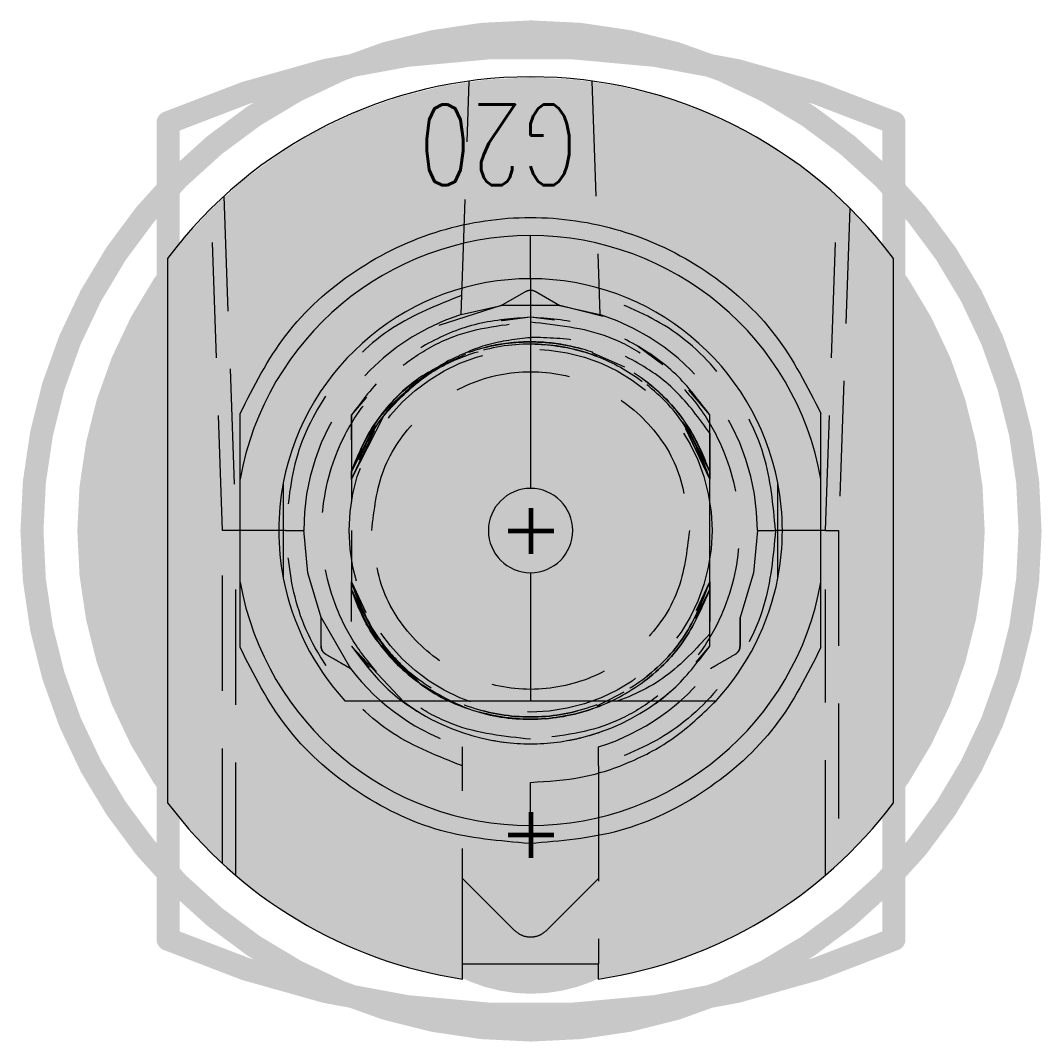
# Model space of a CAD drawing. Header units: millimetres. Extents: x 5 to 1395, y 5 to 415.
# Drawn here: x 1306.8 to 1318.05, y 230.17 to 241.43 of the extents above; entities that cross this region are included whole.
import ezdxf

# ---------------------------------------------------------------- set-up
doc = ezdxf.new("R2010")
doc.units = ezdxf.units.MM
doc.linetypes.add('HIDDEN', pattern=[1.905, 1.27, -0.635])
for name, color, linetype in [('DRIL_PLTE_THRU_01', 16, 'Continuous'), ('DRIL_PLTE_THRU_02', 146, 'Continuous'), ('DRIL_PLTE_THRU_03', 56, 'Continuous'), ('DRIL_PLTE_THRU_04', 216, 'Continuous'), ('DRIL_PLTE_THRU_05', 34, 'Continuous'), ('DRIL_PLTE_THRU_06', 96, 'Continuous'), ('DRIL_PLTE_THRU_07', 171, 'Continuous'), ('DRIL_PLTE_THRU_08', 176, 'Continuous'), ('DRIL_SYMBOL', 2, 'Continuous'), ('PADS_BOT', 5, 'Continuous'), ('PADS_INNER', 1, 'Continuous'), ('PADS_TOP', 1, 'Continuous'), ('PART_NAME_01', 1, 'Continuous'), ('PART_TOP_2DLINE_26', 5, 'Continuous'), ('PART_TOP_2DLINE_27', 5, 'Continuous')]:
    doc.layers.add(name, color=color, linetype=linetype)
doc.styles.add('W0$127', font='simplex', dxfattribs={"width": 0.75})

# ---------------------------------------------------------------- blocks, each defined once
blk = doc.blocks.new('SMOOTH_0$254')
at = {"const_width": 0.127}
blk.add_lwpolyline([(-0.0635, 0, 1), (0.0635, 0, 1)], format="xyb", close=True, dxfattribs=at)
blk = doc.blocks.new('PART_BODY_TOP_1')
at = {"layer": 'PART_TOP_2DLINE_26', "const_width": 0.254}
blk.add_lwpolyline([(5.5, 0, 1), (-5.5, 0, 1)], format="xyb", close=True, dxfattribs=at)
at = {"layer": 'PART_TOP_2DLINE_27', "const_width": 0.254}
blk.add_lwpolyline([(-4.5, 4), (4.5, 4, -0.208911), (4.5, -4), (-4.5, -4, -0.208911)], format="xyb", close=True, dxfattribs=at)
at = {"layer": 'PART_TOP_2DLINE_27'}
for p in [(-4.5, 4), (4.5, 4), (-4.5, -4), (4.5, -4)]:
    blk.add_blockref('SMOOTH_0$254', p, dxfattribs=at)
blk = doc.blocks.new('DRIL_SYMBOL_5$15')
at = {"layer": 'DRIL_SYMBOL', "const_width": 0.0508}
for points in [[(0, -0.254), (0, 0.254)], [(-0.254, 0), (0.254, 0)]]:
    blk.add_lwpolyline(points, dxfattribs=at)
blk = doc.blocks.new('DRIL_HOLE_5$15')
at = {"const_width": 2.575}
blk.add_lwpolyline([(-1.2875, 0, 1), (1.2875, 0, 1)], format="xyb", close=True, dxfattribs=at)
blk.add_blockref('DRIL_SYMBOL_5$15', (0, 0))
blk = doc.blocks.new('PAD_0')
at = {"const_width": 5}
blk.add_lwpolyline([(0, -2.5, 1), (0, 2.5, 1)], format="xyb", close=True, dxfattribs=at)
blk = doc.blocks.new('STK_TOP_181')
at = {"layer": 'DRIL_PLTE_THRU_01'}
blk.add_blockref('DRIL_HOLE_5$15', (0, 0), dxfattribs=at)
at = {"layer": 'DRIL_PLTE_THRU_02'}
blk.add_blockref('DRIL_HOLE_5$15', (0, 0), dxfattribs=at)
at = {"layer": 'DRIL_PLTE_THRU_03'}
blk.add_blockref('DRIL_HOLE_5$15', (0, 0), dxfattribs=at)
at = {"layer": 'DRIL_PLTE_THRU_04'}
blk.add_blockref('DRIL_HOLE_5$15', (0, 0), dxfattribs=at)
at = {"layer": 'DRIL_PLTE_THRU_05'}
blk.add_blockref('DRIL_HOLE_5$15', (0, 0), dxfattribs=at)
at = {"layer": 'DRIL_PLTE_THRU_06'}
blk.add_blockref('DRIL_HOLE_5$15', (0, 0), dxfattribs=at)
at = {"layer": 'DRIL_PLTE_THRU_07'}
blk.add_blockref('DRIL_HOLE_5$15', (0, 0), dxfattribs=at)
at = {"layer": 'DRIL_PLTE_THRU_08'}
blk.add_blockref('DRIL_HOLE_5$15', (0, 0), dxfattribs=at)
at = {"layer": 'PADS_BOT'}
blk.add_blockref('PAD_0', (0, 0), dxfattribs=at)
at = {"layer": 'PADS_INNER'}
blk.add_blockref('PAD_0', (0, 0), dxfattribs=at)
at = {"layer": 'PADS_TOP'}
blk.add_blockref('PAD_0', (0, 0), dxfattribs=at)
blk = doc.blocks.new('DRIL_SYMBOL_2$55')
at = {"layer": 'DRIL_SYMBOL', "const_width": 0.0508}
for points in [[(0, -0.254), (0, 0.254)], [(-0.254, 0), (0.254, 0)]]:
    blk.add_lwpolyline(points, dxfattribs=at)
blk = doc.blocks.new('DRIL_HOLE_2$55')
at = {"const_width": 1.275}
blk.add_lwpolyline([(-0.6375, 0, 1), (0.6375, 0, 1)], format="xyb", close=True, dxfattribs=at)
blk.add_blockref('DRIL_SYMBOL_2$55', (0, 0))
blk = doc.blocks.new('PAD_1')
at = {"const_width": 1.75}
blk.add_lwpolyline([(0, -0.875, 1), (0, 0.875, 1)], format="xyb", close=True, dxfattribs=at)
blk = doc.blocks.new('STK_TOP_182')
at = {"layer": 'DRIL_PLTE_THRU_01'}
blk.add_blockref('DRIL_HOLE_2$55', (0, 0), dxfattribs=at)
at = {"layer": 'DRIL_PLTE_THRU_02'}
blk.add_blockref('DRIL_HOLE_2$55', (0, 0), dxfattribs=at)
at = {"layer": 'DRIL_PLTE_THRU_03'}
blk.add_blockref('DRIL_HOLE_2$55', (0, 0), dxfattribs=at)
at = {"layer": 'DRIL_PLTE_THRU_04'}
blk.add_blockref('DRIL_HOLE_2$55', (0, 0), dxfattribs=at)
at = {"layer": 'DRIL_PLTE_THRU_05'}
blk.add_blockref('DRIL_HOLE_2$55', (0, 0), dxfattribs=at)
at = {"layer": 'DRIL_PLTE_THRU_06'}
blk.add_blockref('DRIL_HOLE_2$55', (0, 0), dxfattribs=at)
at = {"layer": 'DRIL_PLTE_THRU_07'}
blk.add_blockref('DRIL_HOLE_2$55', (0, 0), dxfattribs=at)
at = {"layer": 'DRIL_PLTE_THRU_08'}
blk.add_blockref('DRIL_HOLE_2$55', (0, 0), dxfattribs=at)
at = {"layer": 'PADS_BOT'}
blk.add_blockref('PAD_1', (0, 0), dxfattribs=at)
at = {"layer": 'PADS_INNER'}
blk.add_blockref('PAD_1', (0, 0), dxfattribs=at)
at = {"layer": 'PADS_TOP'}
blk.add_blockref('PAD_1', (0, 0), dxfattribs=at)
blk = doc.blocks.new('SYM_TOP_3')
for name, p in [('PART_BODY_TOP_1', (0, 0)), ('STK_TOP_181', (0, 0)), ('STK_TOP_182', (3.35, 0))]:
    blk.add_blockref(name, p)
blk = doc.blocks.new('PART_TOP_10')
blk.add_blockref('SYM_TOP_3', (0, 0))
at = {"layer": 'PART_NAME_01', "style": 'W0$127', "width": 0.75}
blk.add_text('G20', height=0.889, rotation=270, dxfattribs=at).set_placement((-4.699, 0.508))
blk = doc.blocks.new('q')
at = {"rotation": 270}
blk.add_blockref('PART_TOP_10', (1312.425, 235.799), dxfattribs=at)

msp = doc.modelspace()

# ---------------------------------------------------------------- linework, layer by layer
at = {"color": 7, "linetype": 'HIDDEN', "lineweight": 0}
for p, q in [((1311.6549, 238.1839), (1311.7448, 240.758)), ((1313.0948, 240.758), (1313.1847, 238.1839)), ((1309.0411, 239.4895), (1309.1698, 235.8038)), ((1315.6698, 235.8038), (1315.7985, 239.4895)), ((1309.0254, 235.8038), (1308.9013, 239.3563)), ((1315.9383, 239.3563), (1315.8142, 235.8038)), ((1312.0969, 238.2828), (1312.3698, 238.4404)), ((1312.4698, 238.4404), (1312.7427, 238.2828)), ((1312.0969, 238.2828), (1311.4088, 238.0627)), ((1311.6549, 238.1839), (1312.0969, 238.2828)), ((1312.7427, 238.2828), (1312.0969, 238.2828)), ((1312.7427, 238.2828), (1313.1847, 238.1839)), ((1313.2206, 238.1637), (1312.7427, 238.2828)), ((1312.4198, 238.1538), (1312.0961, 238.1132)), ((1312.4198, 238.1538), (1312.1095, 238.1149)), ((1312.6848, 238.1206), (1312.4198, 238.1538)), ((1313.8764, 237.6283), (1313.5948, 237.8389)), ((1313.4596, 237.6047), (1313.0993, 237.7624)), ((1314.3948, 237.0773), (1314.1656, 237.3508)), ((1310.6102, 237.2747), (1310.4448, 237.0773)), ((1310.5616, 237.2166), (1310.4448, 237.0773)), ((1310.4448, 236.8047), (1310.4448, 237.0773)), ((1310.4448, 237.0773), (1310.4448, 236.4547)), ((1310.4448, 236.3698), (1310.806, 237.0753)), ((1314.3948, 236.4547), (1314.3948, 237.0773)), ((1310.7091, 236.9687), (1310.4448, 236.4547)), ((1310.4448, 236.4547), (1310.7091, 236.9687)), ((1310.6746, 236.9016), (1310.4448, 236.4547)), ((1310.4448, 236.4547), (1310.6746, 236.9016)), ((1310.4449, 236.3698), (1310.6957, 236.9019)), ((1310.6957, 236.9019), (1310.4449, 236.3698)), ((1310.4449, 236.3698), (1310.6957, 236.9018)), ((1310.6957, 236.9018), (1310.4449, 236.3698)), ((1314.3948, 236.4547), (1314.1314, 236.967)), ((1314.1324, 236.9263), (1314.3948, 236.3698)), ((1314.3948, 236.3698), (1314.1324, 236.9263)), ((1314.1324, 236.9263), (1314.3948, 236.3698)), ((1314.3948, 236.3698), (1314.1324, 236.9263)), ((1310.4448, 236.3698), (1310.6664, 236.8397)), ((1310.6663, 236.8396), (1310.4448, 236.3698)), ((1314.3948, 236.119), (1314.3948, 236.8764)), ((1314.3948, 236.8764), (1314.3948, 236.4547)), ((1310.4448, 236.3698), (1310.4448, 236.119)), ((1309.6948, 236.3282), (1309.6948, 236.3282)), ((1314.3948, 235.4885), (1314.3948, 236.119)), ((1309.1698, 235.8038), (1309.0254, 235.8038)), ((1309.0255, 232.1325), (1309.0255, 235.8038)), ((1309.7198, 235.8038), (1309.1698, 235.8038)), ((1309.7198, 235.8038), (1309.9198, 235.8038)), ((1310.4448, 235.8038), (1310.4448, 235.5357)), ((1314.9198, 235.8038), (1315.1198, 235.8038)), ((1315.6698, 235.8038), (1315.1198, 235.8038)), ((1315.6698, 235.8038), (1315.8142, 235.8038)), ((1315.8141, 235.8038), (1315.8141, 232.1325)), ((1310.4448, 235.7222), (1310.4448, 235.4885)), ((1310.4448, 235.4885), (1310.4448, 235.2378)), ((1314.3948, 234.5303), (1314.3948, 235.4885)), ((1310.6046, 234.8988), (1310.4448, 235.2378)), ((1310.4448, 235.2378), (1310.6046, 234.8988)), ((1314.3948, 235.2378), (1314.2452, 234.9205)), ((1314.2473, 234.9249), (1314.3948, 235.2378)), ((1309.1698, 235.1535), (1309.1698, 232.0041)), ((1310.4448, 234.8029), (1310.4448, 235.1529)), ((1310.7387, 234.5812), (1310.4448, 235.1529)), ((1310.7388, 234.5811), (1310.4448, 235.1529)), ((1310.4448, 235.1529), (1310.5688, 234.9118)), ((1314.2329, 234.838), (1314.3948, 235.1529)), ((1314.3948, 234.8029), (1314.3948, 235.1529)), ((1314.3948, 235.1529), (1314.3948, 234.8029)), ((1315.6698, 232.0041), (1315.6698, 235.1535)), ((1310.1114, 234.8439), (1310.4343, 234.2846)), ((1314.7282, 234.8439), (1314.7282, 234.5288)), ((1310.4343, 234.2846), (1310.1614, 234.4422)), ((1311.0222, 233.9146), (1310.4448, 234.5303)), ((1310.4448, 234.5303), (1310.6426, 234.2943)), ((1314.2454, 234.352), (1314.3948, 234.5303)), ((1311.6698, 231.0288), (1311.6698, 233.21)), ((1313.1698, 233.21), (1313.1698, 231.0288)), ((1312.243, 231.3957), (1311.6698, 231.9689)), ((1313.1698, 231.9689), (1312.5966, 231.3957))]:
    msp.add_line(p, q, dxfattribs=at)
at = {"color": 7, "linetype": 'Continuous', "lineweight": 15}
for p, q in [((1312.4198, 238.5788), (1312.4198, 239.0538)), ((1308.4198, 238.8038), (1308.4198, 232.8038)), ((1316.4198, 232.8038), (1316.4198, 238.8038)), ((1312.4198, 238.5788), (1312.4198, 236.2685)), ((1312.4198, 235.339), (1312.4198, 233.9288)), ((1312.4198, 232.5538), (1312.4198, 233.0288)), ((1311.6698, 231.0288), (1313.1698, 231.0288)), ((1311.6698, 230.8604), (1311.6698, 231.0288)), ((1313.1698, 230.8604), (1313.1698, 231.0288))]:
    msp.add_line(p, q, dxfattribs=at)
at = {"color": 7, "linetype": 'HIDDEN', "lineweight": 0, "flags": 128}
for points in [[(1313.4471, 237.583), (1313.4471, 237.583)], [(1310.4448, 237.0773), (1310.4448, 237.0773)], [(1314.3948, 237.0773), (1314.3948, 237.0773)], [(1314.3948, 237.0773), (1314.3948, 237.0773)], [(1314.3948, 237.0773), (1314.3948, 237.0773)], [(1314.3948, 237.0773), (1314.3948, 237.0773)], [(1314.3948, 237.0773), (1314.3948, 237.0773)], [(1314.3948, 237.0773), (1314.3948, 237.0773)], [(1314.3948, 237.0773), (1314.3948, 237.0773)], [(1314.199, 236.831), (1314.199, 236.831)], [(1310.4448, 236.3698), (1310.4448, 236.3698)], [(1310.4448, 236.3698), (1310.4448, 236.3698)], [(1310.4448, 236.3698), (1310.4448, 236.3698)], [(1310.4448, 236.3698), (1310.4448, 236.3698)], [(1310.4448, 236.3698), (1310.4448, 236.3698)], [(1310.4448, 236.3698), (1310.4448, 236.3698)], [(1310.4448, 236.3698), (1310.4448, 236.3698)], [(1310.4448, 236.3698), (1310.4448, 236.3698)], [(1314.3948, 236.119), (1314.3948, 236.119)], [(1310.1114, 234.8439), (1309.9635, 235.3381), (1309.9198, 235.8123)], [(1314.9198, 235.8038), (1314.8761, 235.3381), (1314.7282, 234.8439)], [(1314.3948, 235.4885), (1314.3948, 235.4885)], [(1310.4448, 235.2378), (1310.4448, 235.2378)], [(1310.4448, 235.2378), (1310.4448, 235.2378)], [(1310.4448, 235.2378), (1310.4448, 235.2378)], [(1310.4448, 235.2378), (1310.4448, 235.2378)], [(1310.4448, 235.2378), (1310.4448, 235.2378)], [(1310.4448, 234.5302), (1310.4448, 234.5302)], [(1314.3948, 234.5303), (1314.3948, 234.5303)], [(1314.3948, 234.5303), (1314.3948, 234.5303)], [(1314.3948, 234.5303), (1314.3948, 234.5303)], [(1314.3948, 234.5303), (1314.3948, 234.5303)], [(1314.3948, 234.5303), (1314.3948, 234.5303)], [(1314.3948, 234.5302), (1314.3948, 234.5302)], [(1314.3948, 234.5302), (1314.3948, 234.5302)], [(1314.3948, 234.5302), (1314.3948, 234.5302)], [(1313.1959, 233.8745), (1313.1673, 233.8708), (1313.1584, 233.8707), (1313.1571, 233.8709), (1313.1562, 233.8713), (1313.1561, 233.8714), (1313.156, 233.8715), (1313.156, 233.8715), (1313.156, 233.8716), (1313.156, 233.8716), (1313.156, 233.8716), (1313.156, 233.8716), (1313.156, 233.8715), (1313.156, 233.8713), (1313.156, 233.8712), (1313.156, 233.8712), (1313.156, 233.8712), (1313.156, 233.8712), (1313.156, 233.8712), (1313.156, 233.8713), (1313.1559, 233.8715), (1313.1559, 233.8717), (1313.1559, 233.8718), (1313.1558, 233.8718), (1313.1558, 233.8718), (1313.1558, 233.8719), (1313.1558, 233.8719), (1313.1558, 233.8719), (1313.1558, 233.8722), (1313.1559, 233.8726), (1313.1563, 233.8732), (1313.1592, 233.8758), (1313.2887, 233.94), (1313.4517, 234.0272)]]:
    msp.add_lwpolyline(points, dxfattribs=at)
at = {"color": 7, "linetype": 'HIDDEN', "lineweight": 0}
msp.add_circle((1312.4198, 235.8038), 2, dxfattribs=at)
at = {"color": 7, "linetype": 'Continuous', "lineweight": 15}
for radius, start, end in [(5, 36.8699, 143.1301), (3.25, 90, 169.93673), (3.25, 10.06327, 90), (2.775, 90, 169.10705), (2.775, 10.89295, 90), (2.775, 169.10676, 190.89295), (0.4648, 90, 270), (0.4648, 270, 90), (2.775, 349.10668, 10.89376), (3.25, 190.06327, 270), (2.775, 190.89324, 222.50663), (3.25, 270, 349.93673), (2.775, 317.49336, 349.10705), (5, 216.8699, 261.37307), (5, 278.62693, 323.1301)]:
    msp.add_arc((1312.4198, 235.8038), radius, start, end, dxfattribs=at)
at = {"color": 7, "linetype": 'HIDDEN', "lineweight": 0}
for radius, start, end in [(2.5, 107.81569, 180), (2.5, 0, 72.18431), (2.35, 233.50581, 327.18508), (2.5, 217.42024, 252.5424), (2.5, 287.4576, 322.57976)]:
    msp.add_arc((1312.4198, 235.8038), radius, start, end, dxfattribs=at)
at = {"color": 7, "linetype": 'Continuous', "lineweight": 15}
for points, knots in [([(1309.2198, 237.0932), (1309.3707, 237.3922), (1309.6795, 238.0039), (1310.4628, 238.7059), (1311.4025, 239.1544), (1312.4198, 239.3023), (1313.4372, 239.1544), (1314.3768, 238.7059), (1315.1601, 238.0039), (1315.4689, 237.3922), (1315.6198, 237.0932)], [0, 0, 0, 0, 0.1222046, 0.25, 0.3777962, 0.5000005, 0.622203, 0.7500009, 0.8777963, 1, 1, 1, 1]), ([(1309.2198, 236.3717), (1309.2198, 236.3722), (1309.2198, 236.3734), (1309.2198, 236.3851), (1309.2198, 236.4286), (1309.2198, 236.625), (1309.2198, 236.859), (1309.2198, 237.0552), (1309.2198, 237.0932)], [0, 0, 0, 0, 0.0169297, 0.0392969, 0.0816973, 0.2361944, 0.8521599, 1, 1, 1, 1]), ([(1315.6198, 236.3717), (1315.6198, 236.3722), (1315.6198, 236.3734), (1315.6198, 236.3851), (1315.6198, 236.4286), (1315.6198, 236.625), (1315.6198, 236.859), (1315.6198, 237.0552), (1315.6198, 237.0932)], [0, 0, 0, 0, 0.0169297, 0.0392969, 0.0816973, 0.2361944, 0.8521599, 1, 1, 1, 1]), ([(1309.2198, 235.2359), (1309.2198, 235.4118), (1309.2198, 235.7642), (1309.2198, 236.1574), (1309.2198, 236.3498), (1309.2198, 236.3717)], [0, 0, 0, 0, 0.4690958, 0.9396121, 1, 1, 1, 1]), ([(1315.6198, 235.2359), (1315.6198, 235.4118), (1315.6198, 235.7642), (1315.6198, 236.1574), (1315.6198, 236.3498), (1315.6198, 236.3717)], [0, 0, 0, 0, 0.4690958, 0.9396121, 1, 1, 1, 1]), ([(1309.6948, 236.3282), (1309.6948, 236.0381), (1309.6948, 235.685), (1309.6948, 235.3408), (1309.6948, 235.2794)], [0, 0, 0, 0, 0.821481, 1, 1, 1, 1]), ([(1315.1448, 235.2794), (1315.1448, 235.5695), (1315.1448, 235.9226), (1315.1448, 236.2668), (1315.1448, 236.3282)], [0, 0, 0, 0, 0.8214999, 1, 1, 1, 1]), ([(1309.2198, 234.5144), (1309.2198, 234.6489), (1309.2198, 234.8227), (1309.2198, 235.017), (1309.2198, 235.0976), (1309.2198, 235.1516), (1309.2198, 235.1912), (1309.2198, 235.2174), (1309.2198, 235.2314), (1309.2198, 235.2355), (1309.2198, 235.2358), (1309.2198, 235.2359)], [0, 0, 0, 0, 0.5219297, 0.674709, 0.7796389, 0.8517353, 0.9016622, 0.9545677, 0.9758816, 0.993094, 1, 1, 1, 1]), ([(1315.6198, 234.5144), (1315.6198, 234.6489), (1315.6198, 234.8227), (1315.6198, 235.017), (1315.6198, 235.0976), (1315.6198, 235.1516), (1315.6198, 235.1912), (1315.6198, 235.2174), (1315.6198, 235.2314), (1315.6198, 235.2355), (1315.6198, 235.2358), (1315.6198, 235.2359)], [0, 0, 0, 0, 0.5219297, 0.674709, 0.7796389, 0.8517353, 0.9016622, 0.9545677, 0.9758816, 0.993094, 1, 1, 1, 1]), ([(1312.4138, 232.3538), (1312.0803, 232.3824), (1311.3981, 232.441), (1310.4603, 232.9072), (1309.6787, 233.6041), (1309.3705, 234.2155), (1309.2198, 234.5144)], [0, 0, 0, 0, 0.2444229, 0.5, 0.7555754, 1, 1, 1, 1]), ([(1315.6198, 234.5144), (1315.4686, 234.2147), (1315.1593, 233.6015), (1314.3744, 232.9035), (1313.4327, 232.4379), (1312.7483, 232.3814), (1312.4138, 232.3538)], [0, 0, 0, 0, 0.2443908, 0.4999985, 0.7556085, 1, 1, 1, 1]), ([(1310.3741, 233.9288), (1310.8117, 233.9288), (1311.4146, 233.9288), (1312.2035, 233.9288), (1312.4198, 233.9288)], [0, 0, 0, 0, 0.7257593, 1, 1, 1, 1]), ([(1312.4198, 233.9288), (1312.6147, 233.9288), (1313.1191, 233.9288), (1313.8009, 233.9288), (1314.2499, 233.9288), (1314.4655, 233.9288)], [0, 0, 0, 0, 0.2465271, 0.6381402, 1, 1, 1, 1]), ([(1312.4198, 233.0288), (1312.6116, 233.0402), (1312.9951, 233.063), (1313.5443, 233.2479), (1314.0516, 233.5278), (1314.3275, 233.7951), (1314.4655, 233.9288)], [0, 0, 0, 0, 0.2499983, 0.5000007, 0.7500014, 1, 1, 1, 1])]:
    msp.add_open_spline(points, degree=3, knots=knots, dxfattribs=at)
at = {"color": 7, "linetype": 'HIDDEN', "lineweight": 0}
for points, knots in [([(1311.6623, 238.3953), (1311.3988, 238.2916), (1310.8577, 238.0785), (1310.2241, 237.4495), (1309.7982, 236.6649), (1309.7455, 236.0858), (1309.7198, 235.8038)], [0, 0, 0, 0, 0.2434228, 0.5, 0.7565786, 1, 1, 1, 1]), ([(1312.3698, 238.4404), (1312.3777, 238.4442), (1312.3935, 238.4518), (1312.4198, 238.4548), (1312.4461, 238.4518), (1312.4619, 238.4442), (1312.4698, 238.4404)], [0, 0, 0, 0, 0.2500558, 0.5000659, 0.750076, 1, 1, 1, 1]), ([(1315.1198, 235.8038), (1315.0941, 236.0858), (1315.0414, 236.6649), (1314.6155, 237.4496), (1313.9819, 238.0785), (1313.4408, 238.2916), (1313.1773, 238.3953)], [0, 0, 0, 0, 0.24342166, 0.49999779, 0.75657768, 1, 1, 1, 1]), ([(1312.4198, 238.1538), (1312.2242, 238.1397), (1311.8331, 238.1116), (1311.2849, 237.886), (1310.7983, 237.5475), (1310.5626, 237.234), (1310.4448, 237.0773)], [0, 0, 0, 0, 0.2499984, 0.5000039, 0.7500005, 1, 1, 1, 1]), ([(1312.4198, 238.1538), (1312.2242, 238.1397), (1311.8331, 238.1116), (1311.2849, 237.886), (1310.7983, 237.5475), (1310.5626, 237.234), (1310.4448, 237.0773)], [0, 0, 0, 0, 0.2499984, 0.5000039, 0.7500005, 1, 1, 1, 1]), ([(1314.3948, 237.0773), (1314.277, 237.234), (1314.0414, 237.5475), (1313.5547, 237.886), (1313.0065, 238.1116), (1312.6154, 238.1397), (1312.4198, 238.1538)], [0, 0, 0, 0, 0.2499997, 0.5000016, 0.7500015, 1, 1, 1, 1]), ([(1314.3948, 237.0773), (1314.277, 237.234), (1314.0414, 237.5475), (1313.5547, 237.886), (1313.0065, 238.1116), (1312.6154, 238.1397), (1312.4198, 238.1538)], [0, 0, 0, 0, 0.2499997, 0.5000016, 0.7500015, 1, 1, 1, 1]), ([(1312.4198, 233.5038), (1312.1306, 233.5347), (1311.6841, 233.5823), (1311.148, 233.8687), (1310.7825, 234.1658), (1310.4833, 234.5319), (1310.206, 235.0679), (1310.064, 235.8038), (1310.206, 236.5395), (1310.4832, 237.0755), (1310.7823, 237.4414), (1311.1478, 237.7388), (1311.6839, 238.0252), (1312.1306, 238.0729), (1312.4198, 238.1038)], [0, 0, 0, 0, 0.11972225, 0.18482298, 0.24999946, 0.3151015, 0.38027869, 0.50000031, 0.61972193, 0.6848231, 0.75000024, 0.81510148, 0.88027775, 1, 1, 1, 1]), ([(1312.4198, 238.1038), (1312.709, 238.0729), (1313.1555, 238.0252), (1313.6917, 237.7389), (1314.0571, 237.4417), (1314.3563, 237.0757), (1314.6336, 236.5397), (1314.7756, 235.8038), (1314.6336, 235.068), (1314.3564, 234.532), (1314.0573, 234.1661), (1313.6918, 233.8688), (1313.1557, 233.5824), (1312.709, 233.5347), (1312.4198, 233.5038)], [0, 0, 0, 0, 0.1197204, 0.184823, 0.2499996, 0.3151017, 0.3802781, 0.4999995, 0.6197209, 0.6848231, 0.7500003, 0.8151033, 0.8802796, 1, 1, 1, 1]), ([(1311.5152, 237.6762), (1311.6579, 237.7443), (1311.9448, 237.8812), (1312.2608, 237.9156), (1312.4198, 237.9329)], [0, 0, 0, 0, 0.49706918, 1, 1, 1, 1]), ([(1314.3948, 236.8764), (1314.2776, 237.0393), (1314.0448, 237.363), (1313.5518, 237.7038), (1313.0004, 237.9175), (1312.6124, 237.9278), (1312.4198, 237.9329)], [0, 0, 0, 0, 0.2550544, 0.50674074, 0.75505227, 1, 1, 1, 1]), ([(1310.4448, 236.4547), (1310.5315, 236.6546), (1310.705, 237.0545), (1311.1833, 237.5157), (1311.7682, 237.815), (1312.4198, 237.9174), (1313.0715, 237.815), (1313.6563, 237.5157), (1314.1347, 237.0545), (1314.3081, 236.6546), (1314.3948, 236.4547)], [0, 0, 0, 0, 0.1249991, 0.2500003, 0.3749995, 0.5000015, 0.6250011, 0.7499997, 0.8750009, 1, 1, 1, 1]), ([(1314.3948, 236.3698), (1314.3139, 236.5766), (1314.1521, 236.9903), (1313.6756, 237.4725), (1313.0838, 237.7864), (1312.4198, 237.8942), (1311.7558, 237.7865), (1311.1641, 237.4725), (1310.6876, 236.9903), (1310.5257, 236.5766), (1310.4448, 236.3698)], [0, 0, 0, 0, 0.1249986, 0.249999, 0.3749992, 0.4999986, 0.6250001, 0.749998, 0.8750003, 1, 1, 1, 1]), ([(1310.806, 237.0753), (1310.9341, 237.2136), (1311.1902, 237.4903), (1311.6987, 237.7536), (1312.2526, 237.8778), (1312.8211, 237.845), (1313.3597, 237.6602), (1313.8253, 237.3355), (1314.1963, 236.8993), (1314.3286, 236.5463), (1314.3948, 236.3698)], [0, 0, 0, 0, 0.1249988, 0.2500005, 0.3749998, 0.5000009, 0.6250022, 0.7500018, 0.8750013, 1, 1, 1, 1]), ([(1314.3948, 236.4547), (1314.34, 236.5919), (1314.2304, 236.8664), (1313.9604, 237.2224), (1313.6273, 237.5164), (1313.238, 237.7326), (1312.8121, 237.8622), (1312.3692, 237.8974), (1311.9256, 237.8442), (1311.652, 237.7322), (1311.5152, 237.6762)], [0, 0, 0, 0, 0.125, 0.2499996, 0.3750001, 0.4999991, 0.6249984, 0.7499976, 0.8749996, 1, 1, 1, 1]), ([(1311.7027, 237.7433), (1311.5299, 237.6681), (1311.1579, 237.5062), (1310.7061, 237.0516), (1310.5319, 236.6537), (1310.4448, 236.4547)], [0, 0, 0, 0, 0.3025458, 0.65127254, 1, 1, 1, 1]), ([(1311.5152, 237.6762), (1311.3811, 237.5937), (1311.1142, 237.4294), (1310.9084, 237.1929), (1310.806, 237.0753)], [0, 0, 0, 0, 0.5024689, 1, 1, 1, 1]), ([(1310.6698, 235.8038), (1310.6961, 236.0328), (1310.7487, 236.4909), (1311.1534, 237.0734), (1311.7319, 237.4627), (1312.4198, 237.5993), (1313.1077, 237.4626), (1313.6862, 237.0734), (1314.0909, 236.4909), (1314.1435, 236.0328), (1314.1698, 235.8038)], [0, 0, 0, 0, 0.1250002, 0.2500005, 0.374999, 0.5000005, 0.6249993, 0.75, 0.8750004, 1, 1, 1, 1]), ([(1310.4448, 236.4547), (1310.5275, 236.6587), (1310.6673, 237.0033), (1310.9448, 237.247), (1311.058, 237.3464)], [0, 0, 0, 0, 0.5921104, 1, 1, 1, 1]), ([(1310.4448, 236.3698), (1310.4448, 236.3701), (1310.4448, 236.3709), (1310.4448, 236.3778), (1310.4448, 236.4044), (1310.4448, 236.4329), (1310.4448, 236.4547)], [0, 0, 0, 0, 0.0688689, 0.1454351, 0.3449328, 1, 1, 1, 1]), ([(1310.4448, 236.4547), (1310.4448, 236.433), (1310.4448, 236.405), (1310.4448, 236.3778), (1310.4448, 236.3709), (1310.4448, 236.3701), (1310.4448, 236.3698)], [0, 0, 0, 0, 0.6593283, 0.8552797, 0.9304917, 1, 1, 1, 1]), ([(1310.4448, 236.3698), (1310.4448, 236.3701), (1310.4448, 236.3709), (1310.4448, 236.3778), (1310.4448, 236.4044), (1310.4448, 236.4329), (1310.4448, 236.4547)], [0, 0, 0, 0, 0.0689369, 0.14558, 0.345186, 1, 1, 1, 1]), ([(1314.3948, 236.3698), (1314.3948, 236.3701), (1314.3948, 236.3709), (1314.3948, 236.3777), (1314.3948, 236.4044), (1314.3948, 236.4329), (1314.3948, 236.4547)], [0, 0, 0, 0, 0.0688696, 0.1453684, 0.3448129, 1, 1, 1, 1]), ([(1314.3948, 236.3698), (1314.3948, 236.3701), (1314.3948, 236.3709), (1314.3948, 236.3778), (1314.3948, 236.4044), (1314.3948, 236.4329), (1314.3948, 236.4547)], [0, 0, 0, 0, 0.068961, 0.14557, 0.3451207, 1, 1, 1, 1]), ([(1314.3948, 236.4547), (1314.3948, 236.433), (1314.3948, 236.4049), (1314.3948, 236.3777), (1314.3948, 236.3709), (1314.3948, 236.3701), (1314.3948, 236.3698)], [0, 0, 0, 0, 0.6595652, 0.8553987, 0.9305744, 1, 1, 1, 1]), ([(1311.6698, 233.21), (1311.4055, 233.3133), (1310.8626, 233.5254), (1310.2263, 234.1547), (1309.7986, 234.9407), (1309.7456, 235.5212), (1309.7198, 235.8038)], [0, 0, 0, 0, 0.24339056, 0.49999876, 0.75660777, 1, 1, 1, 1]), ([(1314.1698, 235.8038), (1314.1435, 235.5747), (1314.0909, 235.1166), (1313.6862, 234.5341), (1313.1078, 234.1449), (1312.4198, 234.0082), (1311.7319, 234.1449), (1311.1534, 234.5341), (1310.7487, 235.1167), (1310.6961, 235.5747), (1310.6698, 235.8038)], [0, 0, 0, 0, 0.1249995, 0.2499997, 0.3750011, 0.4999995, 0.6250006, 0.7499997, 0.875, 1, 1, 1, 1]), ([(1315.1198, 235.8038), (1315.094, 235.5212), (1315.041, 234.9407), (1314.6133, 234.1547), (1313.977, 233.5254), (1313.4341, 233.3133), (1313.1698, 233.21)], [0, 0, 0, 0, 0.2433923, 0.4999986, 0.7566062, 1, 1, 1, 1]), ([(1310.4448, 235.2378), (1310.4448, 235.2374), (1310.4448, 235.2367), (1310.4448, 235.2298), (1310.4448, 235.2032), (1310.4448, 235.1747), (1310.4448, 235.1529)], [0, 0, 0, 0, 0.06889384, 0.14548873, 0.34496085, 1, 1, 1, 1]), ([(1310.4448, 235.1529), (1310.4448, 235.1745), (1310.4448, 235.2026), (1310.4448, 235.2298), (1310.4448, 235.2367), (1310.4448, 235.2374), (1310.4448, 235.2378)], [0, 0, 0, 0, 0.6594715, 0.8553422, 0.9305092, 1, 1, 1, 1]), ([(1310.4448, 235.2378), (1310.493, 235.0986), (1310.5894, 234.8202), (1310.7684, 234.5861), (1310.8579, 234.4691)], [0, 0, 0, 0, 0.50000229, 1, 1, 1, 1]), ([(1310.4448, 235.2378), (1310.493, 235.0986), (1310.5894, 234.8202), (1310.7684, 234.5861), (1310.8579, 234.4691)], [0, 0, 0, 0, 0.5000058, 1, 1, 1, 1]), ([(1314.3948, 235.2378), (1314.3139, 235.0309), (1314.1521, 234.6172), (1313.6756, 234.135), (1313.0838, 233.8211), (1312.4198, 233.7133), (1311.7558, 233.8211), (1311.1641, 234.1351), (1310.6876, 234.6172), (1310.5257, 235.0309), (1310.4448, 235.2378)], [0, 0, 0, 0, 0.1249999, 0.2499993, 0.3749992, 0.4999992, 0.624999, 0.7499995, 0.8749989, 1, 1, 1, 1]), ([(1310.4448, 235.2378), (1310.5257, 235.0309), (1310.6876, 234.6172), (1311.1641, 234.1351), (1311.7558, 233.8211), (1312.4198, 233.7133), (1313.0838, 233.8211), (1313.6756, 234.135), (1314.1521, 234.6172), (1314.3139, 235.0309), (1314.3948, 235.2378)], [0, 0, 0, 0, 0.1250011, 0.2500005, 0.375001, 0.5000008, 0.6250008, 0.7500007, 0.8750001, 1, 1, 1, 1]), ([(1314.3947, 235.2378), (1314.3138, 235.031), (1314.152, 234.6173), (1313.6755, 234.1351), (1313.0838, 233.8212), (1312.4198, 233.7134), (1311.7558, 233.8212), (1311.1641, 234.1351), (1310.6876, 234.6173), (1310.5258, 235.031), (1310.4449, 235.2378)], [0, 0, 0, 0, 0.1249998, 0.2499995, 0.375001, 0.4999999, 0.6250016, 0.7500005, 0.8750003, 1, 1, 1, 1]), ([(1310.4449, 235.2378), (1310.5258, 235.031), (1310.6876, 234.6173), (1311.1641, 234.1351), (1311.7558, 233.8212), (1312.4198, 233.7134), (1313.0838, 233.8212), (1313.6755, 234.1351), (1314.152, 234.6173), (1314.3138, 235.031), (1314.3947, 235.2378)], [0, 0, 0, 0, 0.1249997, 0.2499995, 0.3749984, 0.5000001, 0.624999, 0.7500005, 0.8750002, 1, 1, 1, 1]), ([(1314.3948, 235.2378), (1314.3139, 235.031), (1314.152, 234.6173), (1313.6755, 234.1351), (1313.0838, 233.8212), (1312.4198, 233.7134), (1311.7558, 233.8212), (1311.1641, 234.1351), (1310.6876, 234.6173), (1310.5258, 235.031), (1310.4449, 235.2378)], [0, 0, 0, 0, 0.1250009, 0.2500006, 0.3750019, 0.5000005, 0.6250018, 0.7500007, 0.8750004, 1, 1, 1, 1]), ([(1310.4449, 235.2378), (1310.5258, 235.031), (1310.6876, 234.6173), (1311.1641, 234.1351), (1311.7558, 233.8212), (1312.4198, 233.7134), (1313.0838, 233.8212), (1313.6755, 234.1351), (1314.152, 234.6173), (1314.3139, 235.031), (1314.3948, 235.2378)], [0, 0, 0, 0, 0.1249996, 0.2499993, 0.3749982, 0.4999995, 0.6249981, 0.7499994, 0.8749991, 1, 1, 1, 1]), ([(1314.3948, 235.1529), (1314.3948, 235.1745), (1314.3948, 235.2026), (1314.3948, 235.2298), (1314.3948, 235.2367), (1314.3948, 235.2374), (1314.3948, 235.2378)], [0, 0, 0, 0, 0.6593574, 0.8553045, 0.9305009, 1, 1, 1, 1]), ([(1314.3948, 235.2378), (1314.3948, 235.2374), (1314.3948, 235.2367), (1314.3948, 235.2298), (1314.3948, 235.2032), (1314.3948, 235.1747), (1314.3948, 235.1529)], [0, 0, 0, 0, 0.0688374, 0.1452948, 0.3446674, 1, 1, 1, 1]), ([(1314.3948, 235.1529), (1314.3948, 235.1745), (1314.3948, 235.2026), (1314.3948, 235.2298), (1314.3948, 235.2367), (1314.3948, 235.2374), (1314.3948, 235.2378)], [0, 0, 0, 0, 0.6595579, 0.8553653, 0.9305299, 1, 1, 1, 1]), ([(1311.183, 234.132), (1311.0204, 234.2736), (1310.6952, 234.5566), (1310.5283, 234.9541), (1310.4448, 235.1529)], [0, 0, 0, 0, 0.49999965, 1, 1, 1, 1]), ([(1310.9589, 234.3597), (1310.8823, 234.4288), (1310.6436, 234.644), (1310.5252, 234.9471), (1310.4448, 235.1529)], [0, 0, 0, 0, 0.3212805, 1, 1, 1, 1]), ([(1310.4448, 235.1529), (1310.5315, 234.953), (1310.705, 234.5531), (1311.1833, 234.0919), (1311.7682, 233.7926), (1312.4198, 233.6902), (1313.0715, 233.7926), (1313.6563, 234.0919), (1314.1346, 234.5531), (1314.3081, 234.953), (1314.3948, 235.1529)], [0, 0, 0, 0, 0.1250001, 0.2500011, 0.3749994, 0.5000011, 0.625, 0.7500009, 0.8749998, 1, 1, 1, 1]), ([(1314.3948, 235.1529), (1314.3081, 234.953), (1314.1347, 234.5531), (1313.6563, 234.0919), (1313.0717, 233.7927), (1312.419, 233.6896), (1311.7711, 233.7947), (1311.1888, 234.0762), (1310.9118, 234.3888), (1310.7793, 234.5384)], [0, 0, 0, 0, 0.1445649, 0.2891269, 0.4336911, 0.5782531, 0.7228151, 0.8673794, 1, 1, 1, 1]), ([(1314.3948, 235.1529), (1314.3081, 234.953), (1314.1347, 234.5531), (1313.6562, 234.0918), (1313.0717, 233.7928), (1312.4187, 233.6893), (1311.7722, 233.796), (1311.229, 234.0508), (1310.9817, 234.3254), (1310.88, 234.4383)], [0, 0, 0, 0, 0.1492881, 0.2985746, 0.4478635, 0.59715, 0.7464366, 0.8957255, 1, 1, 1, 1]), ([(1310.8899, 234.4284), (1310.9885, 234.3191), (1311.2329, 234.0483), (1311.7723, 233.7961), (1312.4187, 233.6892), (1313.0718, 233.7928), (1313.6562, 234.0918), (1314.1347, 234.5531), (1314.3081, 234.9529), (1314.3948, 235.1529)], [0, 0, 0, 0, 0.1013792, 0.2511485, 0.4009198, 0.5506914, 0.7004592, 0.85023, 1, 1, 1, 1]), ([(1314.3948, 235.1529), (1314.3081, 234.9529), (1314.1347, 234.5531), (1313.6562, 234.0918), (1313.0718, 233.7929), (1312.4184, 233.6889), (1311.7733, 233.7973), (1311.2603, 234.0307), (1311.0362, 234.2753), (1310.9589, 234.3597)], [0, 0, 0, 0, 0.1532176, 0.3064349, 0.4596526, 0.6128719, 0.7660912, 0.9193089, 1, 1, 1, 1]), ([(1311.2011, 234.1189), (1311.3885, 234.0077), (1311.7634, 233.7854), (1312.4211, 233.6921), (1313.0711, 233.7921), (1313.6564, 234.092), (1314.1346, 234.5531), (1314.3081, 234.9529), (1314.3948, 235.1529)], [0, 0, 0, 0, 0.1666647, 0.3333339, 0.4999993, 0.6666674, 0.8333329, 1, 1, 1, 1]), ([(1310.1114, 234.5288), (1310.1114, 234.6108), (1310.1114, 234.7192), (1310.1114, 234.8156), (1310.1114, 234.8403), (1310.1114, 234.8427), (1310.1114, 234.8439)], [0, 0, 0, 0, 0.6387206, 0.8437492, 0.925002, 1, 1, 1, 1]), ([(1314.7282, 234.5288), (1314.7282, 234.6108), (1314.7282, 234.7192), (1314.7282, 234.8156), (1314.7282, 234.8403), (1314.7282, 234.8427), (1314.7282, 234.8439)], [0, 0, 0, 0, 0.6386762, 0.8437428, 0.9249992, 1, 1, 1, 1]), ([(1314.3948, 234.6648), (1314.2421, 234.498), (1313.9366, 234.1642), (1313.4842, 233.9501), (1313.2315, 233.8839), (1313.1959, 233.8745)], [0, 0, 0, 0, 0.46183387, 0.92414595, 1, 1, 1, 1]), ([(1310.1614, 234.4422), (1310.1542, 234.4471), (1310.1398, 234.4569), (1310.124, 234.4783), (1310.1134, 234.5027), (1310.1121, 234.5201), (1310.1114, 234.5288)], [0, 0, 0, 0, 0.2507995, 0.5000417, 0.749197, 1, 1, 1, 1]), ([(1310.1114, 234.5288), (1310.1117, 234.5211), (1310.1121, 234.5107), (1310.1177, 234.4934), (1310.1214, 234.4851), (1310.1245, 234.4793), (1310.128, 234.4736), (1310.1334, 234.466), (1310.1458, 234.452), (1310.1548, 234.4464), (1310.1614, 234.4422)], [0, 0, 0, 0, 0.3001358, 0.4066622, 0.4525642, 0.4958832, 0.5400665, 0.5866748, 0.6945137, 1, 1, 1, 1]), ([(1310.1614, 234.4422), (1310.2325, 234.4012), (1310.3264, 234.347), (1310.4099, 234.2987), (1310.4312, 234.2864), (1310.4333, 234.2852), (1310.4343, 234.2846)], [0, 0, 0, 0, 0.6387253, 0.8437485, 0.9250014, 1, 1, 1, 1]), ([(1310.4448, 234.5303), (1310.5626, 234.3737), (1310.7983, 234.0605), (1311.2849, 233.7198), (1311.8331, 233.5025), (1312.4198, 233.4294), (1313.0065, 233.5025), (1313.5547, 233.7198), (1314.0414, 234.0605), (1314.277, 234.3737), (1314.3948, 234.5303)], [0, 0, 0, 0, 0.1250008, 0.2499989, 0.375001, 0.5000002, 0.6249994, 0.7499985, 0.8749992, 1, 1, 1, 1]), ([(1310.8579, 234.4691), (1310.9444, 234.377), (1311.0461, 234.2688), (1311.1598, 234.1647), (1311.1793, 234.1427), (1311.1832, 234.1358), (1311.1835, 234.1335), (1311.1833, 234.1326), (1311.1831, 234.1322), (1311.183, 234.132)], [0, 0, 0, 0, 0.8053475, 0.9459722, 0.9826921, 0.9932365, 0.9969223, 0.9985021, 1, 1, 1, 1]), ([(1314.4053, 234.2846), (1314.4063, 234.2852), (1314.4084, 234.2864), (1314.4298, 234.2988), (1314.482, 234.3289), (1314.5691, 234.3792), (1314.6399, 234.4201), (1314.6782, 234.4422)], [0, 0, 0, 0, 0.0741109, 0.154924, 0.3599098, 0.6537385, 1, 1, 1, 1]), ([(1314.7282, 234.5288), (1314.7275, 234.5201), (1314.7262, 234.5027), (1314.7156, 234.4783), (1314.6998, 234.4569), (1314.6854, 234.4471), (1314.6782, 234.4422)], [0, 0, 0, 0, 0.25081109, 0.50002866, 0.74919245, 1, 1, 1, 1]), ([(1314.6782, 234.4422), (1314.6847, 234.4463), (1314.6935, 234.4518), (1314.7057, 234.4653), (1314.711, 234.4727), (1314.7145, 234.4782), (1314.7177, 234.4841), (1314.7216, 234.4926), (1314.7275, 234.5103), (1314.7279, 234.5209), (1314.7282, 234.5288)], [0, 0, 0, 0, 0.3001835, 0.4066816, 0.4525666, 0.4958603, 0.5400851, 0.5867084, 0.6945511, 1, 1, 1, 1]), ([(1311.6698, 233.21), (1311.6698, 233.2378), (1311.6698, 233.2929), (1311.6698, 233.3611), (1311.6698, 233.4103), (1311.6698, 233.416), (1311.6698, 233.4189)], [0, 0, 0, 0, 0.25810356, 0.51260769, 0.75559423, 1, 1, 1, 1]), ([(1313.1698, 233.21), (1313.1698, 233.2378), (1313.1698, 233.293), (1313.1698, 233.3612), (1313.1698, 233.4103), (1313.1698, 233.4161), (1313.1698, 233.4189)], [0, 0, 0, 0, 0.2586221, 0.5136174, 0.7560878, 1, 1, 1, 1]), ([(1312.5966, 231.3957), (1312.5708, 231.3752), (1312.5191, 231.3342), (1312.4198, 231.3166), (1312.3205, 231.3342), (1312.2689, 231.3752), (1312.243, 231.3957)], [0, 0, 0, 0, 0.25000146, 0.49999715, 0.7500303, 1, 1, 1, 1])]:
    msp.add_open_spline(points, degree=3, knots=knots, dxfattribs=at)

# ---------------------------------------------------------------- block references
msp.add_blockref('q', (0, 0))

doc.saveas('drawing.dxf')
